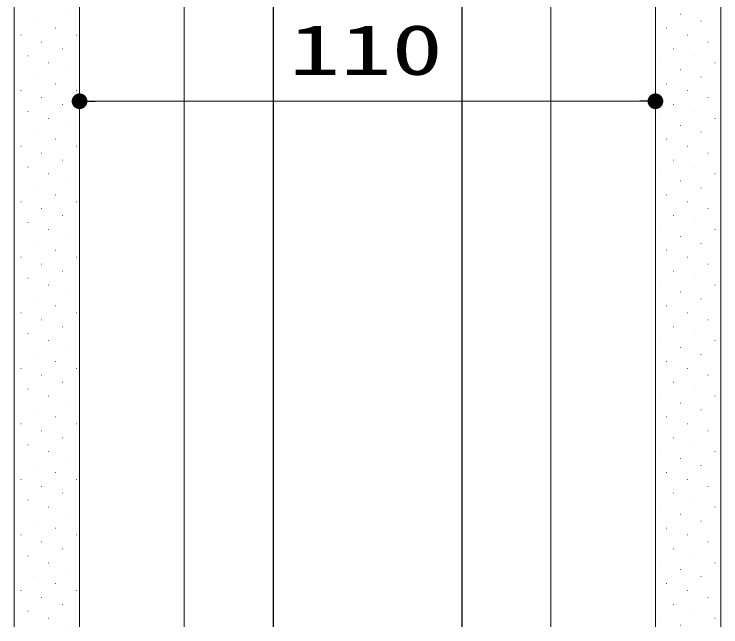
# Model space of a CAD drawing. Units: millimetres, scale not verified. Extents: x -1306 to 1306, y -607 to 607.
# Drawn here: x -3.9 to 131.1, y -166.3 to -49.3 of the extents above; entities that cross this region are included whole.
import ezdxf
from ezdxf.enums import TextEntityAlignment as Align

# ---------------------------------------------------------------- set-up
doc = ezdxf.new("R2010")
doc.units = ezdxf.units.MM
doc.header["$LTSCALE"] = 5
doc.header["$PDMODE"] = 32
doc.header["$PDSIZE"] = 2.5
for name, color, linetype, lineweight in [('0-1_線(黄)', 2, 'Continuous', 15), ('0-D_線(白)', 7, 'Continuous', 30), ('1-1_寸法線', 3, 'Continuous', 13), ('1-2_ハッチング', 6, 'Continuous', 9), ('1-4_DEFPOINTS', 7, 'Continuous', 5), ('1-5_0', 3, 'Continuous', 25)]:
    doc.layers.add(name, color=color, linetype=linetype, lineweight=lineweight)
doc.styles.add('ＭＳ ゴシック', font='')
doc.styles.get('ＭＳ ゴシック').set_extended_font_data('MS Gothic')

# ---------------------------------------------------------------- blocks, each defined once
blk = doc.blocks.new('_DOT')
at = {"layer": '1-5_0'}
blk.add_line((-2.5, 0), (-5, 0), dxfattribs=at)
for points in [[(0, 0), (-1.34, 2.111), (-1.064, 2.262)], [(0, 0), (-1.064, 2.262), (-0.773, 2.378)], [(0, 0), (-0.773, 2.378), (-0.468, 2.456)], [(0, 0), (-0.468, 2.456), (-0.157, 2.495)], [(0, 0), (-0.157, 2.495), (0.157, 2.495)], [(0, 0), (0.157, 2.495), (0.468, 2.456)], [(0, 0), (0.468, 2.456), (0.773, 2.378)], [(0, 0), (0.773, 2.378), (1.064, 2.262)], [(0, 0), (1.064, 2.262), (1.34, 2.111)], [(0, 0), (-2.5, 0), (-2.48, 0.313)], [(0, 0), (-2.48, -0.313), (-2.5, 0)], [(0, 0), (-2.48, 0.313), (-2.421, 0.622)], [(0, 0), (-2.421, -0.622), (-2.48, -0.313)], [(0, 0), (-2.421, 0.622), (-2.324, 0.92)], [(0, 0), (-2.324, -0.92), (-2.421, -0.622)], [(0, 0), (-2.324, 0.92), (-2.191, 1.204)], [(0, 0), (-2.191, -1.204), (-2.324, -0.92)], [(0, 0), (-2.191, 1.204), (-2.023, 1.469)], [(0, 0), (-2.023, -1.469), (-2.191, -1.204)], [(0, 0), (-2.023, 1.469), (-1.822, 1.711)], [(0, 0), (-1.822, -1.711), (-2.023, -1.469)], [(0, 0), (-1.822, 1.711), (-1.594, 1.926)], [(0, 0), (-1.594, -1.926), (-1.822, -1.711)], [(0, 0), (-1.594, 1.926), (-1.34, 2.111)], [(0, 0), (-1.34, -2.111), (-1.594, -1.926)], [(0, 0), (-1.064, -2.262), (-1.34, -2.111)], [(0, 0), (-0.773, -2.378), (-1.064, -2.262)], [(0, 0), (-0.468, -2.456), (-0.773, -2.378)], [(0, 0), (-0.157, -2.495), (-0.468, -2.456)], [(0, 0), (0.157, -2.495), (-0.157, -2.495)], [(0, 0), (1.34, 2.111), (1.594, 1.926)], [(0, 0), (1.594, 1.926), (1.822, 1.711)], [(0, 0), (1.822, 1.711), (2.023, 1.469)], [(0, 0), (2.023, 1.469), (2.191, 1.204)], [(0, 0), (2.191, 1.204), (2.324, 0.92)], [(0, 0), (2.324, 0.92), (2.421, 0.622)], [(0, 0), (2.421, 0.622), (2.48, 0.313)], [(0, 0), (2.48, 0.313), (2.5, 0)], [(0, 0), (0.468, -2.456), (0.157, -2.495)], [(0, 0), (0.773, -2.378), (0.468, -2.456)], [(0, 0), (1.064, -2.262), (0.773, -2.378)], [(0, 0), (1.34, -2.111), (1.064, -2.262)], [(0, 0), (1.594, -1.926), (1.34, -2.111)], [(0, 0), (1.822, -1.711), (1.594, -1.926)], [(0, 0), (2.023, -1.469), (1.822, -1.711)], [(0, 0), (2.191, -1.204), (2.023, -1.469)], [(0, 0), (2.324, -0.92), (2.191, -1.204)], [(0, 0), (2.421, -0.622), (2.324, -0.92)], [(0, 0), (2.48, -0.313), (2.421, -0.622)], [(0, 0), (2.5, 0), (2.48, -0.313)]]:
    blk.add_solid(points, dxfattribs=at)

msp = doc.modelspace()

# ---------------------------------------------------------------- linework, layer by layer
at = {"layer": '0-1_線(黄)'}
for p, q in [((-3.851, 126.727), (-3.851, -166.275)), ((8.649, 126.727), (8.649, -166.275)), ((118.649, -166.275), (118.649, 126.73)), ((131.149, -166.275), (131.149, 126.727)), ((28.649, 53.73), (28.649, -166.275)), ((98.649, 53.73), (98.649, -166.275))]:
    msp.add_line(p, q, dxfattribs=at)
at = {"layer": '0-D_線(白)'}
for p, q in [((45.649, 43.73), (45.649, -166.275)), ((81.649, 43.73), (81.649, -166.275))]:
    msp.add_line(p, q, dxfattribs=at)
at = {"layer": '1-1_寸法線'}
for p, q in [((8.649, 45.73), (8.649, -69.895)), ((118.649, 45.73), (118.649, -69.895)), ((11.649, -65.895), (115.649, -65.895))]:
    msp.add_line(p, q, dxfattribs=at)
at = {"layer": '1-2_ハッチング'}
for p, q in [((6.703, -49.284), (6.753, -49.284)), ((123.375, -49.284), (123.425, -49.284)), ((0.074, -50.61), (0.124, -50.61)), ((127.353, -50.61), (127.403, -50.61)), ((4.051, -51.935), (4.101, -51.935)), ((120.724, -51.935), (120.774, -51.935)), ((-2.578, -53.261), (-2.528, -53.261)), ((8.029, -53.261), (8.079, -53.261)), ((124.701, -53.261), (124.751, -53.261)), ((1.399, -54.587), (1.449, -54.587)), ((128.679, -54.587), (128.729, -54.587)), ((5.377, -55.913), (5.427, -55.913)), ((122.05, -55.913), (122.1, -55.913)), ((-1.252, -57.239), (-1.202, -57.239)), ((126.027, -57.239), (126.077, -57.239)), ((2.725, -58.565), (2.775, -58.565)), ((119.398, -58.565), (119.448, -58.565)), ((130.004, -58.565), (130.054, -58.565)), ((6.703, -59.89), (6.753, -59.89)), ((123.375, -59.89), (123.425, -59.89)), ((0.074, -61.216), (0.124, -61.216)), ((127.353, -61.216), (127.403, -61.216)), ((4.051, -62.542), (4.101, -62.542)), ((120.724, -62.542), (120.774, -62.542)), ((-2.578, -63.868), (-2.528, -63.868)), ((8.029, -63.868), (8.079, -63.868)), ((124.701, -63.868), (124.751, -63.868)), ((1.399, -65.194), (1.449, -65.194)), ((128.679, -65.194), (128.729, -65.194)), ((5.377, -66.519), (5.427, -66.519)), ((122.05, -66.519), (122.1, -66.519)), ((-1.252, -67.845), (-1.202, -67.845)), ((126.027, -67.845), (126.077, -67.845)), ((2.725, -69.171), (2.775, -69.171)), ((119.398, -69.171), (119.448, -69.171)), ((130.004, -69.171), (130.054, -69.171)), ((6.703, -70.497), (6.753, -70.497)), ((123.375, -70.497), (123.425, -70.497)), ((0.074, -71.823), (0.124, -71.823)), ((127.353, -71.823), (127.403, -71.823)), ((4.051, -73.149), (4.101, -73.149)), ((120.724, -73.149), (120.774, -73.149)), ((-2.578, -74.474), (-2.528, -74.474)), ((8.029, -74.474), (8.079, -74.474)), ((124.701, -74.474), (124.751, -74.474)), ((1.399, -75.8), (1.449, -75.8)), ((128.679, -75.8), (128.729, -75.8)), ((5.377, -77.126), (5.427, -77.126)), ((122.05, -77.126), (122.1, -77.126)), ((-1.252, -78.452), (-1.202, -78.452)), ((126.027, -78.452), (126.077, -78.452)), ((2.725, -79.778), (2.775, -79.778)), ((119.398, -79.778), (119.448, -79.778)), ((130.004, -79.778), (130.054, -79.778)), ((6.703, -81.104), (6.753, -81.104)), ((123.375, -81.104), (123.425, -81.104)), ((0.074, -82.429), (0.124, -82.429)), ((127.353, -82.429), (127.403, -82.429)), ((4.051, -83.755), (4.101, -83.755)), ((120.724, -83.755), (120.774, -83.755)), ((-2.578, -85.081), (-2.528, -85.081)), ((8.029, -85.081), (8.079, -85.081)), ((124.701, -85.081), (124.751, -85.081)), ((1.399, -86.407), (1.449, -86.407)), ((5.377, -87.733), (5.427, -87.733)), ((122.05, -87.733), (122.1, -87.733)), ((128.679, -86.407), (128.729, -86.407)), ((-1.252, -89.059), (-1.202, -89.059)), ((126.027, -89.059), (126.077, -89.059)), ((2.725, -90.384), (2.775, -90.384)), ((119.398, -90.384), (119.448, -90.384)), ((130.004, -90.384), (130.054, -90.384)), ((6.703, -91.71), (6.753, -91.71)), ((123.375, -91.71), (123.425, -91.71)), ((0.074, -93.036), (0.124, -93.036)), ((127.353, -93.036), (127.403, -93.036)), ((4.051, -94.362), (4.101, -94.362)), ((120.724, -94.362), (120.774, -94.362)), ((-2.578, -95.688), (-2.528, -95.688)), ((8.029, -95.688), (8.079, -95.688)), ((124.701, -95.688), (124.751, -95.688)), ((1.399, -97.013), (1.449, -97.013)), ((128.679, -97.013), (128.729, -97.013)), ((5.377, -98.339), (5.427, -98.339)), ((122.05, -98.339), (122.1, -98.339)), ((-1.252, -99.665), (-1.202, -99.665)), ((126.027, -99.665), (126.077, -99.665)), ((2.725, -100.991), (2.775, -100.991)), ((119.398, -100.991), (119.448, -100.991)), ((130.004, -100.991), (130.054, -100.991)), ((6.703, -102.317), (6.753, -102.317)), ((123.375, -102.317), (123.425, -102.317)), ((0.074, -103.643), (0.124, -103.643)), ((127.353, -103.643), (127.403, -103.643)), ((4.051, -104.968), (4.101, -104.968)), ((120.724, -104.968), (120.774, -104.968)), ((-2.578, -106.294), (-2.528, -106.294)), ((8.029, -106.294), (8.079, -106.294)), ((124.701, -106.294), (124.751, -106.294)), ((1.399, -107.62), (1.449, -107.62)), ((128.679, -107.62), (128.729, -107.62)), ((5.377, -108.946), (5.427, -108.946)), ((122.05, -108.946), (122.1, -108.946)), ((-1.252, -110.272), (-1.202, -110.272)), ((126.027, -110.272), (126.077, -110.272)), ((2.725, -111.598), (2.775, -111.598)), ((119.398, -111.598), (119.448, -111.598)), ((130.004, -111.598), (130.054, -111.598)), ((6.703, -112.923), (6.753, -112.923)), ((123.375, -112.923), (123.425, -112.923)), ((0.074, -114.249), (0.124, -114.249)), ((127.353, -114.249), (127.403, -114.249)), ((4.051, -115.575), (4.101, -115.575)), ((120.724, -115.575), (120.774, -115.575)), ((-2.578, -116.901), (-2.528, -116.901)), ((8.029, -116.901), (8.079, -116.901)), ((124.701, -116.901), (124.751, -116.901)), ((1.399, -118.227), (1.449, -118.227)), ((128.679, -118.227), (128.729, -118.227)), ((5.377, -119.552), (5.427, -119.552)), ((122.05, -119.552), (122.1, -119.552)), ((-1.252, -120.878), (-1.202, -120.878)), ((126.027, -120.878), (126.077, -120.878)), ((2.725, -122.204), (2.775, -122.204)), ((119.398, -122.204), (119.448, -122.204)), ((130.004, -122.204), (130.054, -122.204)), ((6.703, -123.53), (6.753, -123.53)), ((123.375, -123.53), (123.425, -123.53)), ((0.074, -124.856), (0.124, -124.856)), ((127.353, -124.856), (127.403, -124.856)), ((4.051, -126.182), (4.101, -126.182)), ((120.724, -126.182), (120.774, -126.182)), ((-2.578, -127.507), (-2.528, -127.507)), ((8.029, -127.507), (8.079, -127.507)), ((124.701, -127.507), (124.751, -127.507)), ((1.399, -128.833), (1.449, -128.833)), ((128.679, -128.833), (128.729, -128.833)), ((5.377, -130.159), (5.427, -130.159)), ((122.05, -130.159), (122.1, -130.159)), ((-1.252, -131.485), (-1.202, -131.485)), ((126.027, -131.485), (126.077, -131.485)), ((2.725, -132.811), (2.775, -132.811)), ((119.398, -132.811), (119.448, -132.811)), ((130.004, -132.811), (130.054, -132.811)), ((6.703, -134.137), (6.753, -134.137)), ((123.375, -134.137), (123.425, -134.137)), ((0.074, -135.462), (0.124, -135.462)), ((127.353, -135.462), (127.403, -135.462)), ((4.051, -136.788), (4.101, -136.788)), ((120.724, -136.788), (120.774, -136.788)), ((-2.578, -138.114), (-2.528, -138.114)), ((8.029, -138.114), (8.079, -138.114)), ((124.701, -138.114), (124.751, -138.114)), ((1.399, -139.44), (1.449, -139.44)), ((128.679, -139.44), (128.729, -139.44)), ((5.377, -140.766), (5.427, -140.766)), ((122.05, -140.766), (122.1, -140.766)), ((-1.252, -142.092), (-1.202, -142.092)), ((126.027, -142.092), (126.077, -142.092)), ((2.725, -143.417), (2.775, -143.417)), ((119.398, -143.417), (119.448, -143.417)), ((130.004, -143.417), (130.054, -143.417)), ((6.703, -144.743), (6.753, -144.743)), ((123.375, -144.743), (123.425, -144.743)), ((0.074, -146.069), (0.124, -146.069)), ((127.353, -146.069), (127.403, -146.069)), ((4.051, -147.395), (4.101, -147.395)), ((120.724, -147.395), (120.774, -147.395)), ((-2.578, -148.721), (-2.528, -148.721)), ((8.029, -148.721), (8.079, -148.721)), ((124.701, -148.721), (124.751, -148.721)), ((1.399, -150.046), (1.449, -150.046)), ((128.679, -150.046), (128.729, -150.046)), ((5.377, -151.372), (5.427, -151.372)), ((122.05, -151.372), (122.1, -151.372)), ((-1.252, -152.698), (-1.202, -152.698)), ((126.027, -152.698), (126.077, -152.698)), ((2.725, -154.024), (2.775, -154.024)), ((119.398, -154.024), (119.448, -154.024)), ((130.004, -154.024), (130.054, -154.024)), ((6.703, -155.35), (6.753, -155.35)), ((123.375, -155.35), (123.425, -155.35)), ((0.074, -156.676), (0.124, -156.676)), ((127.353, -156.676), (127.403, -156.676)), ((4.051, -158.001), (4.101, -158.001)), ((120.724, -158.001), (120.774, -158.001)), ((-2.578, -159.327), (-2.528, -159.327)), ((8.029, -159.327), (8.079, -159.327)), ((124.701, -159.327), (124.751, -159.327)), ((1.399, -160.653), (1.449, -160.653)), ((5.377, -161.979), (5.427, -161.979)), ((122.05, -161.979), (122.1, -161.979)), ((128.679, -160.653), (128.729, -160.653)), ((-1.252, -163.305), (-1.202, -163.305)), ((126.027, -163.305), (126.077, -163.305)), ((2.725, -164.631), (2.775, -164.631)), ((119.398, -164.631), (119.448, -164.631)), ((130.004, -164.631), (130.054, -164.631)), ((6.703, -165.956), (6.753, -165.956)), ((123.375, -165.956), (123.425, -165.956))]:
    msp.add_line(p, q, dxfattribs=at)
at = {"layer": '1-4_DEFPOINTS'}
msp.add_point((118.649, -65.895), dxfattribs=at)

# ---------------------------------------------------------------- block references
at = {"layer": '1-1_寸法線', "xscale": 0.6, "yscale": 0.6, "rotation": 180}
msp.add_blockref('_DOT', (8.649, -65.895), dxfattribs=at)
at = {"layer": '1-1_寸法線', "xscale": 0.6, "yscale": 0.6}
msp.add_blockref('_DOT', (118.649, -65.895), dxfattribs=at)

# ---------------------------------------------------------------- texts
at = {"layer": '1-1_寸法線', "style": 'ＭＳ ゴシック', "width": 1.5}
msp.add_text('110', height=9.604, dxfattribs=at).set_placement((48.649, -63.746), align=Align.BOTTOM_LEFT)

doc.saveas('drawing.dxf')
